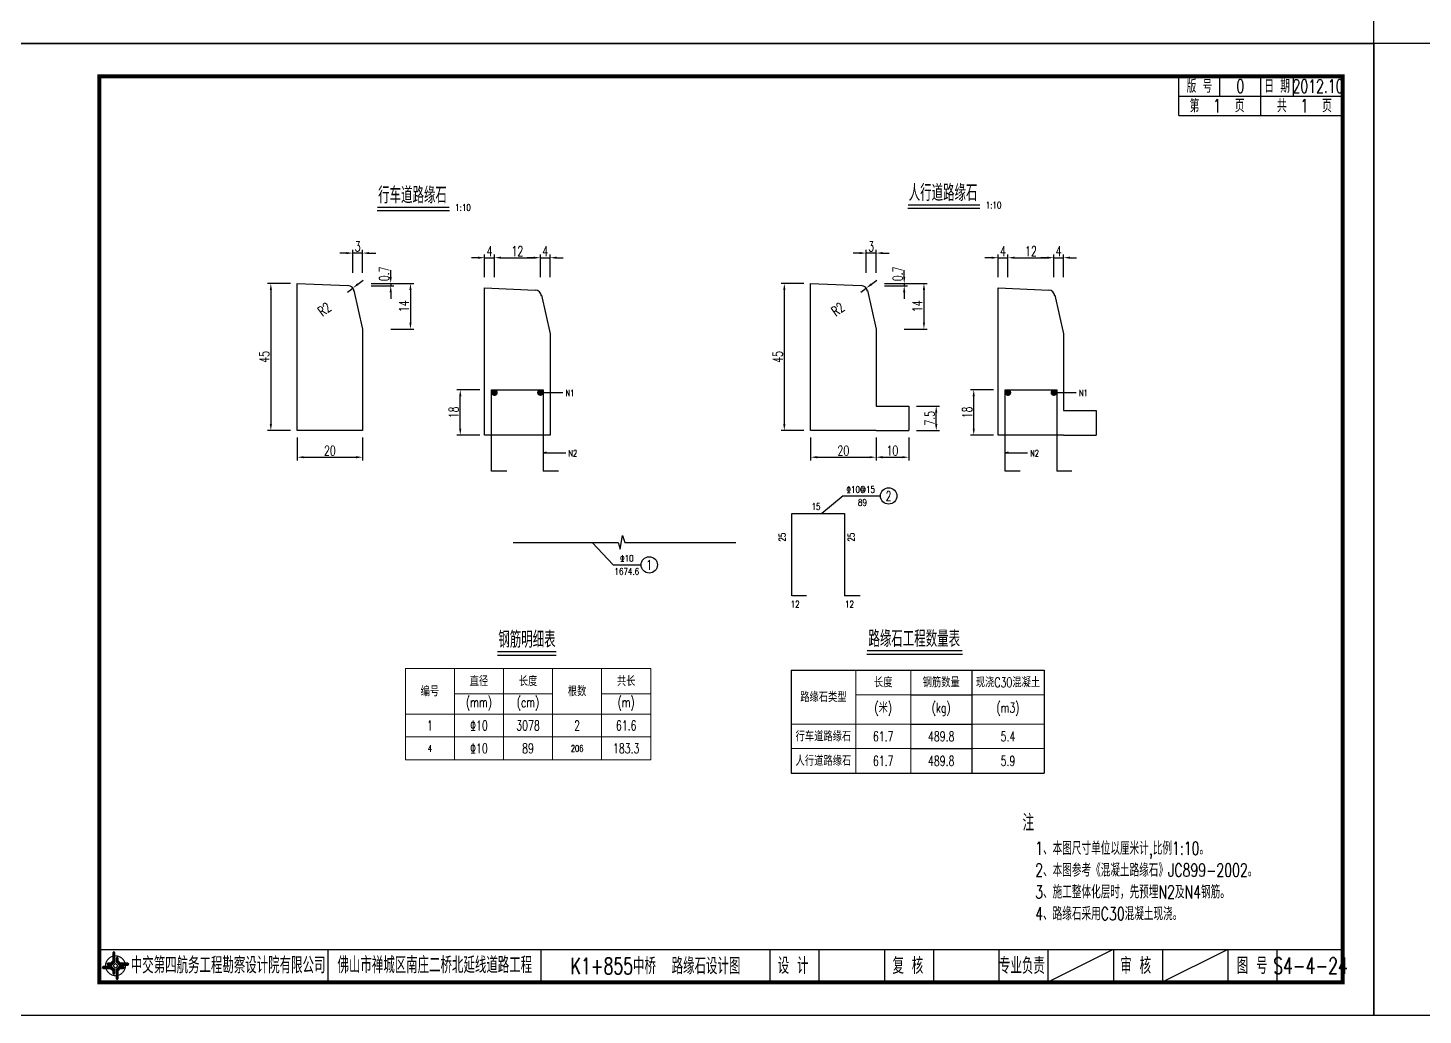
# Model space of a CAD drawing. Header units: millimetres. Extents: x -51 to 12129, y -1309 to -715.
# Drawn here: x 10877.9 to 11304.4, y -1308.7 to -1006.8 of the extents above; entities that cross this region are included whole.
import ezdxf
from ezdxf.enums import TextEntityAlignment as Align

# ---------------------------------------------------------------- set-up
doc = ezdxf.new("R2010")
doc.units = ezdxf.units.MM
doc.header["$LTSCALE"] = 0.25
for name, color, linetype in [('1', 1, 'Continuous'), ('图框', 7, 'Continuous'), ('尺寸标注', 2, 'Continuous'), ('文字', 7, 'Continuous'), ('标注', 4, 'Continuous'), ('次轮廓线', 7, 'Continuous'), ('表格', 7, 'Continuous'), ('钢筋', 6, 'Continuous')]:
    doc.layers.add(name, color=color, linetype=linetype)
doc.styles.get("Standard").update_dxf_attribs({"font": 'simplex1.shx', "width": 0.7, "bigfont": 'hztxt.shx'})
doc.styles.add('TEXT', font='simplex1.shx', dxfattribs={"width": 0.7, "bigfont": 'hztxt.shx'})
doc.dimstyles.new('比例：1：10', dxfattribs={"dimscale": 0, "dimtxt": 3, "dimasz": 2, "dimexe": 1, "dimexo": 1, "dimgap": 0.5, "dimtad": 1, "dimdec": 1, "dimzin": 9, "dimdsep": 46, "dimtxsty": 'Standard', "dimcen": 0.5, "dimclrd": 256, "dimclre": 256, "dimclrt": 256, "dimadec": 1, "dimazin": 2, "dimtfac": 1, "dimtdec": 1, "dimtix": 1, "dimtmove": 2, "dimatfit": 3, "dimfxl": 0, "dimtolj": 1, "dimtzin": 0, "dimlwd": -1, "dimlwe": -1, "dimarcsym": 0})

# ---------------------------------------------------------------- blocks, each defined once
blk = doc.blocks.new('*T2359')
at = {"layer": '文字', "color": 1, "lineweight": -2}
for p, q in [((0, 0), (19.76, 0)), ((0, 0), (0, -7.5)), ((19.76, 0), (36.55, 0)), ((36.55, 0), (55.21, 0)), ((55.21, 0), (77.38, 0)), ((77.38, 0), (77.38, -7.5)), ((0, -7.5), (0, -16.5)), ((77.38, -7.5), (77.38, -16.5)), ((0, -16.5), (0, -24)), ((77.38, -16.5), (77.38, -24)), ((0, -24), (0, -31.5)), ((77.38, -24), (77.38, -31.5)), ((0, -31.5), (19.76, -31.5)), ((19.76, -31.5), (36.55, -31.5)), ((36.55, -31.5), (55.21, -31.5)), ((55.21, -31.5), (77.38, -31.5))]:
    blk.add_line(p, q, dxfattribs=at)
at = {"layer": '文字', "color": 7, "lineweight": 0}
for p, q in [((19.76, 0), (19.76, -7.5)), ((36.55, 0), (36.55, -7.5)), ((19.76, -7.5), (36.55, -7.5)), ((19.76, -7.5), (19.76, -16.5)), ((36.55, -7.5), (36.55, -16.5)), ((55.21, -7.5), (77.38, -7.5)), ((0, -16.5), (19.76, -16.5)), ((19.76, -16.5), (36.55, -16.5)), ((19.76, -16.5), (19.76, -24)), ((36.55, -16.5), (36.55, -24)), ((55.21, -16.5), (77.38, -16.5)), ((0, -24), (19.76, -24)), ((19.76, -24), (36.55, -24)), ((19.76, -24), (19.76, -31.5)), ((36.55, -24), (36.55, -31.5)), ((55.21, -24), (77.38, -24))]:
    blk.add_line(p, q, dxfattribs=at)
at = {"layer": '文字', "color": 0, "lineweight": -2}
for p, q in [((55.21, 0), (55.21, -7.5)), ((36.55, -7.5), (55.21, -7.5)), ((55.21, -7.5), (55.21, -16.5)), ((36.55, -16.5), (55.21, -16.5)), ((55.21, -16.5), (55.21, -24)), ((36.55, -24), (55.21, -24)), ((55.21, -24), (55.21, -31.5))]:
    blk.add_line(p, q, dxfattribs=at)
at = {"layer": '文字', "color": 0, "char_height": 3, "attachment_point": 5}
for s, insert, width in [('长度', (28.16, -3.75), 13.7907), ('钢筋数量', (45.88, -3.75), 15.6554), ('现浇C30混凝土', (66.29, -3.75), 19.1714), ('路缘石类型', (9.88, -8.25), 16.7605), ('(米)', (28.16, -12), 13.7907), ('(kg)', (45.88, -12), 15.6554), ('(m3)', (66.29, -12), 19.1714), ('行车道路缘石', (9.88, -20.25), 16.7605), ('61.7', (28.16, -20.25), 13.7907), ('489.8', (45.88, -20.25), 15.6554), ('5.4', (66.29, -20.25), 19.1714), ('人行道路缘石', (9.88, -27.75), 16.7605), ('61.7', (28.16, -27.75), 13.7907), ('489.8', (45.88, -27.75), 15.6554), ('5.9', (66.29, -27.75), 19.1714)]:
    blk.add_mtext(s, dxfattribs=dict(at, insert=insert, width=width))
blk = doc.blocks.new('*D2360')
at = {"layer": 'Defpoints', "color": 0}
for p in [(10966.42, -1084.94), (10968.92, -1098.94), (10994.86, -1098.94)]:
    blk.add_point(p, dxfattribs=at)
at = {"layer": '标注'}
for p, q in [((10988.86, -1084.94), (10995.86, -1084.94)), ((10994.86, -1086.94), (10994.86, -1096.94)), ((10988.86, -1098.94), (10995.86, -1098.94))]:
    blk.add_line(p, q, dxfattribs=at)
for points in [[(10994.52, -1086.94), (10995.19, -1086.94), (10994.86, -1084.94)], [(10994.52, -1096.94), (10995.19, -1096.94), (10994.86, -1098.94)]]:
    blk.add_solid(points, dxfattribs=at)
at = {"layer": '标注', "insert": (10992.86, -1091.94), "char_height": 3, "attachment_point": 5, "rotation": 90}
blk.add_mtext('\\A1;14', dxfattribs=at)
blk = doc.blocks.new('*D2361')
at = {"layer": 'Defpoints', "color": 0}
for p in [(10977.22, -1075.68), (10977.22, -1101.94), (10980.22, -1101.94)]:
    blk.add_point(p, dxfattribs=at)
at = {"layer": '标注'}
for p, q in [((10975.22, -1075.68), (10973.22, -1075.68)), ((10977.22, -1081.68), (10977.22, -1074.68)), ((10980.22, -1075.68), (10977.22, -1075.68)), ((10980.22, -1081.68), (10980.22, -1074.68)), ((10982.22, -1075.68), (10984.22, -1075.68))]:
    blk.add_line(p, q, dxfattribs=at)
for points in [[(10975.22, -1075.35), (10975.22, -1076.01), (10977.22, -1075.68)], [(10982.22, -1075.35), (10982.22, -1076.01), (10980.22, -1075.68)]]:
    blk.add_solid(points, dxfattribs=at)
at = {"layer": '标注', "insert": (10978.72, -1073.68), "char_height": 3, "attachment_point": 5}
blk.add_mtext('\\A1;3', dxfattribs=at)
blk = doc.blocks.new('*D2410')
at = {"layer": 'Defpoints', "color": 0}
for p in [(10960.22, -1129.94), (10980.22, -1129.94), (10980.22, -1138.09)]:
    blk.add_point(p, dxfattribs=at)
at = {"layer": '标注'}
for p, q in [((10960.22, -1132.09), (10960.22, -1139.09)), ((10980.22, -1132.09), (10980.22, -1139.09)), ((10962.22, -1138.09), (10978.22, -1138.09))]:
    blk.add_line(p, q, dxfattribs=at)
for points in [[(10962.22, -1137.76), (10962.22, -1138.42), (10960.22, -1138.09)], [(10978.22, -1137.76), (10978.22, -1138.42), (10980.22, -1138.09)]]:
    blk.add_solid(points, dxfattribs=at)
at = {"layer": '标注', "insert": (10970.22, -1136.09), "char_height": 3, "attachment_point": 5}
blk.add_mtext('\\A1;20', dxfattribs=at)
blk = doc.blocks.new('*D2362')
at = {"layer": 'Defpoints', "color": 0}
for p in [(10977.22, -1084.94), (10977.22, -1085.64), (10988.82, -1085.64)]:
    blk.add_point(p, dxfattribs=at)
at = {"layer": '标注'}
for p, q in [((10988.82, -1082.94), (10988.82, -1080.94)), ((10982.82, -1084.94), (10989.82, -1084.94)), ((10982.82, -1085.64), (10989.82, -1085.64)), ((10988.82, -1084.94), (10988.82, -1085.64)), ((10988.82, -1087.64), (10988.82, -1089.64))]:
    blk.add_line(p, q, dxfattribs=at)
for points in [[(10988.49, -1082.94), (10989.16, -1082.94), (10988.82, -1084.94)], [(10988.49, -1087.64), (10989.16, -1087.64), (10988.82, -1085.64)]]:
    blk.add_solid(points, dxfattribs=at)
at = {"layer": '标注', "insert": (10986.82, -1082.02), "char_height": 3, "attachment_point": 5, "rotation": 90}
blk.add_mtext('\\A1;0.7', dxfattribs=at)
blk = doc.blocks.new('*D2411')
at = {"layer": 'Defpoints', "color": 0}
for p in [(10977.21, -1086.38), (10975.61, -1087.58)]:
    blk.add_point(p, dxfattribs=at)
at = {"layer": '标注'}
for p, q in [((10975.61, -1087.58), (10977.21, -1086.38)), ((10978.81, -1085.18), (10980.41, -1083.98))]:
    blk.add_line(p, q, dxfattribs=at)
blk.add_solid([(10978.61, -1084.91), (10979.01, -1085.45), (10977.21, -1086.38)], dxfattribs=at)
at = {"layer": '标注', "insert": (10968.54, -1092.87), "char_height": 3, "attachment_point": 5, "rotation": 36.8195}
blk.add_mtext('\\A1;R2', dxfattribs=at)
blk = doc.blocks.new('*D2412')
at = {"layer": 'Defpoints', "color": 0}
for p in [(10960.22, -1084.94), (10952.18, -1129.94), (10960.22, -1129.94)]:
    blk.add_point(p, dxfattribs=at)
at = {"layer": '标注'}
for p, q in [((10958.18, -1084.94), (10951.18, -1084.94)), ((10952.18, -1086.94), (10952.18, -1127.94)), ((10958.18, -1129.94), (10951.18, -1129.94))]:
    blk.add_line(p, q, dxfattribs=at)
for points in [[(10951.85, -1086.94), (10952.51, -1086.94), (10952.18, -1084.94)], [(10951.85, -1127.94), (10952.51, -1127.94), (10952.18, -1129.94)]]:
    blk.add_solid(points, dxfattribs=at)
at = {"layer": '标注', "insert": (10950.18, -1107.44), "char_height": 3, "attachment_point": 5, "rotation": 90}
blk.add_mtext('\\A1;45', dxfattribs=at)
blk = doc.blocks.new('*D2413')
at = {"layer": 'Defpoints', "color": 0}
for p in [(11010.07, -1117.46), (11019.66, -1117.46), (11017.52, -1131.34)]:
    blk.add_point(p, dxfattribs=at)
at = {"layer": '标注'}
for p, q in [((11016.07, -1117.46), (11009.07, -1117.46)), ((11010.07, -1129.34), (11010.07, -1119.46)), ((11016.07, -1131.34), (11009.07, -1131.34))]:
    blk.add_line(p, q, dxfattribs=at)
for points in [[(11009.74, -1119.46), (11010.41, -1119.46), (11010.07, -1117.46)], [(11009.74, -1129.34), (11010.41, -1129.34), (11010.07, -1131.34)]]:
    blk.add_solid(points, dxfattribs=at)
at = {"layer": '标注', "insert": (11008.07, -1124.4), "char_height": 3, "attachment_point": 5, "rotation": 90}
blk.add_mtext('\\A1;18', dxfattribs=at)
blk = doc.blocks.new('*D2414')
at = {"layer": 'Defpoints', "color": 0}
for p in [(11020.55, -1077.09), (11017.52, -1118.22), (11020.55, -1118.35)]:
    blk.add_point(p, dxfattribs=at)
at = {"layer": '标注'}
for p, q in [((11015.52, -1077.09), (11013.52, -1077.09)), ((11017.52, -1083.09), (11017.52, -1076.09)), ((11017.52, -1077.09), (11020.55, -1077.09)), ((11020.55, -1083.09), (11020.55, -1076.09)), ((11022.55, -1077.09), (11024.55, -1077.09))]:
    blk.add_line(p, q, dxfattribs=at)
for points in [[(11015.52, -1076.76), (11015.52, -1077.43), (11017.52, -1077.09)], [(11022.55, -1076.76), (11022.55, -1077.43), (11020.55, -1077.09)]]:
    blk.add_solid(points, dxfattribs=at)
at = {"layer": '标注', "insert": (11019.03, -1075.09), "char_height": 3, "attachment_point": 5}
blk.add_mtext('\\A1;4', dxfattribs=at)
blk = doc.blocks.new('*D2415')
at = {"layer": 'Defpoints', "color": 0}
for p in [(11034.56, -1077.09), (11020.55, -1118.35), (11034.56, -1118.33)]:
    blk.add_point(p, dxfattribs=at)
at = {"layer": '标注'}
for p, q in [((11020.55, -1083.09), (11020.55, -1076.09)), ((11022.55, -1077.09), (11032.56, -1077.09)), ((11034.56, -1083.09), (11034.56, -1076.09))]:
    blk.add_line(p, q, dxfattribs=at)
for points in [[(11022.55, -1076.76), (11022.55, -1077.43), (11020.55, -1077.09)], [(11032.56, -1076.76), (11032.56, -1077.43), (11034.56, -1077.09)]]:
    blk.add_solid(points, dxfattribs=at)
at = {"layer": '标注', "insert": (11027.55, -1075.09), "char_height": 3, "attachment_point": 5}
blk.add_mtext('\\A1;12', dxfattribs=at)
blk = doc.blocks.new('*D2363')
at = {"layer": 'Defpoints', "color": 0}
for p in [(11037.52, -1077.09), (11037.52, -1088.45), (11034.56, -1118.33)]:
    blk.add_point(p, dxfattribs=at)
at = {"layer": '标注'}
for p, q in [((11032.56, -1077.09), (11030.56, -1077.09)), ((11034.56, -1083.09), (11034.56, -1076.09)), ((11034.56, -1077.09), (11037.52, -1077.09)), ((11037.52, -1083.09), (11037.52, -1076.09)), ((11039.52, -1077.09), (11041.52, -1077.09))]:
    blk.add_line(p, q, dxfattribs=at)
for points in [[(11032.56, -1076.76), (11032.56, -1077.43), (11034.56, -1077.09)], [(11039.52, -1076.76), (11039.52, -1077.43), (11037.52, -1077.09)]]:
    blk.add_solid(points, dxfattribs=at)
at = {"layer": '标注', "insert": (11036.04, -1075.09), "char_height": 3, "attachment_point": 5}
blk.add_mtext('\\A1;4', dxfattribs=at)
blk = doc.blocks.new('*D2364')
at = {"layer": 'Defpoints', "color": 0}
for p in [(11123.37, -1084.94), (11125.87, -1098.94), (11151.8, -1098.94)]:
    blk.add_point(p, dxfattribs=at)
at = {"layer": '标注'}
for p, q in [((11145.8, -1084.94), (11152.8, -1084.94)), ((11151.8, -1086.94), (11151.8, -1096.94)), ((11145.8, -1098.94), (11152.8, -1098.94))]:
    blk.add_line(p, q, dxfattribs=at)
for points in [[(11151.47, -1086.94), (11152.13, -1086.94), (11151.8, -1084.94)], [(11151.47, -1096.94), (11152.13, -1096.94), (11151.8, -1098.94)]]:
    blk.add_solid(points, dxfattribs=at)
at = {"layer": '标注', "insert": (11149.8, -1091.94), "char_height": 3, "attachment_point": 5, "rotation": 90}
blk.add_mtext('\\A1;14', dxfattribs=at)
blk = doc.blocks.new('*D2365')
at = {"layer": 'Defpoints', "color": 0}
for p in [(11134.17, -1075.68), (11134.17, -1101.94), (11137.17, -1101.94)]:
    blk.add_point(p, dxfattribs=at)
at = {"layer": '标注'}
for p, q in [((11132.17, -1075.68), (11130.17, -1075.68)), ((11134.17, -1081.68), (11134.17, -1074.68)), ((11137.17, -1075.68), (11134.17, -1075.68)), ((11137.17, -1081.68), (11137.17, -1074.68)), ((11139.17, -1075.68), (11141.17, -1075.68))]:
    blk.add_line(p, q, dxfattribs=at)
for points in [[(11132.17, -1075.35), (11132.17, -1076.01), (11134.17, -1075.68)], [(11139.17, -1075.35), (11139.17, -1076.01), (11137.17, -1075.68)]]:
    blk.add_solid(points, dxfattribs=at)
at = {"layer": '标注', "insert": (11135.67, -1073.68), "char_height": 3, "attachment_point": 5}
blk.add_mtext('\\A1;3', dxfattribs=at)
blk = doc.blocks.new('*D2416')
at = {"layer": 'Defpoints', "color": 0}
for p in [(11117.17, -1129.94), (11137.17, -1129.94), (11137.17, -1138.09)]:
    blk.add_point(p, dxfattribs=at)
at = {"layer": '标注'}
for p, q in [((11117.17, -1132.09), (11117.17, -1139.09)), ((11137.17, -1132.09), (11137.17, -1139.09)), ((11119.17, -1138.09), (11135.17, -1138.09))]:
    blk.add_line(p, q, dxfattribs=at)
for points in [[(11119.17, -1137.76), (11119.17, -1138.42), (11117.17, -1138.09)], [(11135.17, -1137.76), (11135.17, -1138.42), (11137.17, -1138.09)]]:
    blk.add_solid(points, dxfattribs=at)
at = {"layer": '标注', "insert": (11127.17, -1136.09), "char_height": 3, "attachment_point": 5}
blk.add_mtext('\\A1;20', dxfattribs=at)
blk = doc.blocks.new('*D2366')
at = {"layer": 'Defpoints', "color": 0}
for p in [(11134.17, -1084.94), (11134.17, -1085.64), (11145.77, -1085.64)]:
    blk.add_point(p, dxfattribs=at)
at = {"layer": '标注'}
for p, q in [((11145.77, -1082.94), (11145.77, -1080.94)), ((11139.77, -1084.94), (11146.77, -1084.94)), ((11139.77, -1085.64), (11146.77, -1085.64)), ((11145.77, -1084.94), (11145.77, -1085.64)), ((11145.77, -1087.64), (11145.77, -1089.64))]:
    blk.add_line(p, q, dxfattribs=at)
for points in [[(11145.43, -1082.94), (11146.1, -1082.94), (11145.77, -1084.94)], [(11145.43, -1087.64), (11146.1, -1087.64), (11145.77, -1085.64)]]:
    blk.add_solid(points, dxfattribs=at)
at = {"layer": '标注', "insert": (11143.77, -1082.02), "char_height": 3, "attachment_point": 5, "rotation": 90}
blk.add_mtext('\\A1;0.7', dxfattribs=at)
blk = doc.blocks.new('*D2417')
at = {"layer": 'Defpoints', "color": 0}
for p in [(11134.16, -1086.38), (11132.55, -1087.58)]:
    blk.add_point(p, dxfattribs=at)
at = {"layer": '标注'}
for p, q in [((11132.55, -1087.58), (11134.16, -1086.38)), ((11135.76, -1085.18), (11137.36, -1083.98))]:
    blk.add_line(p, q, dxfattribs=at)
blk.add_solid([(11135.56, -1084.91), (11135.96, -1085.45), (11134.16, -1086.38)], dxfattribs=at)
at = {"layer": '标注', "insert": (11125.49, -1092.87), "char_height": 3, "attachment_point": 5, "rotation": 36.8195}
blk.add_mtext('\\A1;R2', dxfattribs=at)
blk = doc.blocks.new('*D2418')
at = {"layer": 'Defpoints', "color": 0}
for p in [(11117.17, -1084.94), (11109.12, -1129.94), (11117.17, -1129.94)]:
    blk.add_point(p, dxfattribs=at)
at = {"layer": '标注'}
for p, q in [((11115.12, -1084.94), (11108.12, -1084.94)), ((11109.12, -1086.94), (11109.12, -1127.94)), ((11115.12, -1129.94), (11108.12, -1129.94))]:
    blk.add_line(p, q, dxfattribs=at)
for points in [[(11108.79, -1086.94), (11109.46, -1086.94), (11109.12, -1084.94)], [(11108.79, -1127.94), (11109.46, -1127.94), (11109.12, -1129.94)]]:
    blk.add_solid(points, dxfattribs=at)
at = {"layer": '标注', "insert": (11107.12, -1107.44), "char_height": 3, "attachment_point": 5, "rotation": 90}
blk.add_mtext('\\A1;45', dxfattribs=at)
blk = doc.blocks.new('*D2419')
at = {"layer": 'Defpoints', "color": 0}
for p in [(11167.02, -1117.46), (11176.6, -1117.46), (11174.46, -1131.34)]:
    blk.add_point(p, dxfattribs=at)
at = {"layer": '标注'}
for p, q in [((11173.02, -1117.46), (11166.02, -1117.46)), ((11167.02, -1129.34), (11167.02, -1119.46)), ((11173.02, -1131.34), (11166.02, -1131.34))]:
    blk.add_line(p, q, dxfattribs=at)
for points in [[(11166.68, -1119.46), (11167.35, -1119.46), (11167.02, -1117.46)], [(11166.68, -1129.34), (11167.35, -1129.34), (11167.02, -1131.34)]]:
    blk.add_solid(points, dxfattribs=at)
at = {"layer": '标注', "insert": (11165.02, -1124.4), "char_height": 3, "attachment_point": 5, "rotation": 90}
blk.add_mtext('\\A1;18', dxfattribs=at)
blk = doc.blocks.new('*D2420')
at = {"layer": 'Defpoints', "color": 0}
for p in [(11177.49, -1077.09), (11174.46, -1118.22), (11177.49, -1118.35)]:
    blk.add_point(p, dxfattribs=at)
at = {"layer": '标注'}
for p, q in [((11172.46, -1077.09), (11170.46, -1077.09)), ((11174.46, -1083.09), (11174.46, -1076.09)), ((11174.46, -1077.09), (11177.49, -1077.09)), ((11177.49, -1083.09), (11177.49, -1076.09)), ((11179.49, -1077.09), (11181.49, -1077.09))]:
    blk.add_line(p, q, dxfattribs=at)
for points in [[(11172.46, -1076.76), (11172.46, -1077.43), (11174.46, -1077.09)], [(11179.49, -1076.76), (11179.49, -1077.43), (11177.49, -1077.09)]]:
    blk.add_solid(points, dxfattribs=at)
at = {"layer": '标注', "insert": (11175.98, -1075.09), "char_height": 3, "attachment_point": 5}
blk.add_mtext('\\A1;4', dxfattribs=at)
blk = doc.blocks.new('*D2421')
at = {"layer": 'Defpoints', "color": 0}
for p in [(11191.5, -1077.09), (11177.49, -1118.35), (11191.5, -1118.33)]:
    blk.add_point(p, dxfattribs=at)
at = {"layer": '标注'}
for p, q in [((11177.49, -1083.09), (11177.49, -1076.09)), ((11179.49, -1077.09), (11189.5, -1077.09)), ((11191.5, -1083.09), (11191.5, -1076.09))]:
    blk.add_line(p, q, dxfattribs=at)
for points in [[(11179.49, -1076.76), (11179.49, -1077.43), (11177.49, -1077.09)], [(11189.5, -1076.76), (11189.5, -1077.43), (11191.5, -1077.09)]]:
    blk.add_solid(points, dxfattribs=at)
at = {"layer": '标注', "insert": (11184.5, -1075.09), "char_height": 3, "attachment_point": 5}
blk.add_mtext('\\A1;12', dxfattribs=at)
blk = doc.blocks.new('*D2367')
at = {"layer": 'Defpoints', "color": 0}
for p in [(11194.46, -1077.09), (11194.46, -1089.44), (11191.5, -1118.33)]:
    blk.add_point(p, dxfattribs=at)
at = {"layer": '标注'}
for p, q in [((11189.5, -1077.09), (11187.5, -1077.09)), ((11191.5, -1083.09), (11191.5, -1076.09)), ((11191.5, -1077.09), (11194.46, -1077.09)), ((11194.46, -1083.09), (11194.46, -1076.09)), ((11196.46, -1077.09), (11198.46, -1077.09))]:
    blk.add_line(p, q, dxfattribs=at)
for points in [[(11189.5, -1076.76), (11189.5, -1077.43), (11191.5, -1077.09)], [(11196.46, -1076.76), (11196.46, -1077.43), (11194.46, -1077.09)]]:
    blk.add_solid(points, dxfattribs=at)
at = {"layer": '标注', "insert": (11192.98, -1075.09), "char_height": 3, "attachment_point": 5}
blk.add_mtext('\\A1;4', dxfattribs=at)
blk = doc.blocks.new('*D2368')
at = {"layer": 'Defpoints', "color": 0}
for p in [(11137.17, -1122.44), (11155.56, -1122.44), (11137.17, -1129.94)]:
    blk.add_point(p, dxfattribs=at)
at = {"layer": '标注'}
for p, q in [((11149.56, -1122.44), (11156.56, -1122.44)), ((11155.56, -1127.94), (11155.56, -1124.44)), ((11149.56, -1129.94), (11156.56, -1129.94))]:
    blk.add_line(p, q, dxfattribs=at)
for points in [[(11155.22, -1124.44), (11155.89, -1124.44), (11155.56, -1122.44)], [(11155.22, -1127.94), (11155.89, -1127.94), (11155.56, -1129.94)]]:
    blk.add_solid(points, dxfattribs=at)
at = {"layer": '标注', "insert": (11153.56, -1126.19), "char_height": 3, "attachment_point": 5, "rotation": 90}
blk.add_mtext('\\A1;7.5', dxfattribs=at)
blk = doc.blocks.new('*D2369')
at = {"layer": 'Defpoints', "color": 0}
for p in [(11137.17, -1129.94), (11147.17, -1129.94), (11147.17, -1138.09)]:
    blk.add_point(p, dxfattribs=at)
at = {"layer": '标注'}
for p, q in [((11137.17, -1132.09), (11137.17, -1139.09)), ((11147.17, -1132.09), (11147.17, -1139.09)), ((11139.17, -1138.09), (11145.17, -1138.09))]:
    blk.add_line(p, q, dxfattribs=at)
for points in [[(11139.17, -1137.76), (11139.17, -1138.42), (11137.17, -1138.09)], [(11145.17, -1137.76), (11145.17, -1138.42), (11147.17, -1138.09)]]:
    blk.add_solid(points, dxfattribs=at)
at = {"layer": '标注', "insert": (11142.17, -1136.09), "char_height": 3, "attachment_point": 5}
blk.add_mtext('\\A1;10', dxfattribs=at)
blk = doc.blocks.new('*T2370')
at = {"layer": '表格', "color": 1, "lineweight": 0}
for p, q in [((0, 0), (15, 0)), ((0, 0), (0, -7.7)), ((15, 0), (30, 0)), ((30, 0), (45, 0)), ((45, 0), (60, 0)), ((60, 0), (75, 0)), ((75, 0), (75, -7.7)), ((0, -7.7), (0, -13.9)), ((75, -7.7), (75, -13.9)), ((0, -13.9), (0, -20.9)), ((75, -13.9), (75, -20.9)), ((0, -20.9), (0, -27.9)), ((75, -20.9), (75, -27.9)), ((0, -27.9), (15, -27.9)), ((15, -27.9), (30, -27.9)), ((30, -27.9), (45, -27.9)), ((45, -27.9), (60, -27.9)), ((60, -27.9), (75, -27.9))]:
    blk.add_line(p, q, dxfattribs=at)
at = {"layer": '表格', "color": 0, "lineweight": 0}
for p, q in [((15, 0), (15, -7.7)), ((30, 0), (30, -7.7)), ((45, 0), (45, -7.7)), ((60, 0), (60, -7.7)), ((15, -7.7), (30, -7.7)), ((15, -7.7), (15, -13.9)), ((30, -7.7), (45, -7.7)), ((30, -7.7), (30, -13.9)), ((45, -7.7), (45, -13.9)), ((60, -7.7), (75, -7.7)), ((60, -7.7), (60, -13.9)), ((0, -13.9), (15, -13.9)), ((15, -13.9), (30, -13.9)), ((15, -13.9), (15, -20.9)), ((30, -13.9), (45, -13.9)), ((30, -13.9), (30, -20.9)), ((45, -13.9), (60, -13.9)), ((45, -13.9), (45, -20.9)), ((60, -13.9), (75, -13.9)), ((60, -13.9), (60, -20.9)), ((0, -20.9), (15, -20.9)), ((15, -20.9), (15, -27.9)), ((30, -20.9), (45, -20.9)), ((30, -20.9), (30, -27.9)), ((45, -20.9), (45, -27.9)), ((60, -20.9), (75, -20.9)), ((60, -20.9), (60, -27.9))]:
    blk.add_line(p, q, dxfattribs=at)
at = {"layer": '表格', "color": 2, "lineweight": 0}
for p, q in [((15, -20.9), (30, -20.9)), ((45, -20.9), (60, -20.9))]:
    blk.add_line(p, q, dxfattribs=at)
at = {"layer": '表格', "color": 0, "char_height": 3, "width": 12, "attachment_point": 5}
for s, insert in [('直径', (22.5, -3.85)), ('长度', (37.5, -3.85)), ('共长', (67.5, -3.85)), ('(mm)', (22.5, -10.8)), ('(cm)', (37.5, -10.8)), ('(m)', (67.5, -10.8)), ('1', (7.5, -17.4)), ('\x8310', (22.5, -17.4)), ('3078', (37.5, -17.4)), ('2', (52.5, -17.4)), ('61.6', (67.5, -17.4)), ('\x8310', (22.5, -24.4)), ('89', (37.5, -24.4)), ('{\\Fsimplex1,hztxt|c134;\\W0.7;183.3}', (67.5, -24.4))]:
    blk.add_mtext(s, dxfattribs=dict(at, insert=insert))
at = {"layer": '表格', "char_height": 3, "width": 12, "attachment_point": 5}
for s, insert in [('编号', (7.5, -6.95)), ('根数', (52.5, -6.95))]:
    blk.add_mtext(s, dxfattribs=dict(at, insert=insert))
at = {"layer": '表格', "color": 0, "char_height": 2, "width": 12, "attachment_point": 5, "style": 'TEXT'}
for s, insert in [('4', (7.5, -24.4)), ('206', (52.5, -24.4))]:
    blk.add_mtext(s, dxfattribs=dict(at, insert=insert))
blk = doc.blocks.new('tb')
at = {"lineweight": -3}
h = blk.add_hatch(color=256, dxfattribs=at)
h.paths.add_polyline_path([(-1.23, -0.13), (-3.78, -0.14), (-4.14, -0.41), (-1.4, -0.44), (-0.56, -1.24), (-0.54, -2.62), (-0.27, -2.2), (-0.26, -1.06)])
h.paths.add_polyline_path([(0.13, -1.08), (0.14, -3.86), (0.41, -4.26), (0.44, -1.24), (1.25, -0.43), (2.66, -0.43), (2.26, -0.16), (1.07, -0.15)])
h.paths.add_polyline_path([(1.08, 0.3), (3.62, 0.3), (4.02, 0.56), (1.25, 0.57), (0.43, 1.39), (0.43, 2.8), (0.16, 2.41), (0.15, 1.24)])
h.paths.add_polyline_path([(-0.28, 1.21), (-0.28, 3.99), (-0.56, 4.39), (-0.57, 1.41), (-1.38, 0.6), (-2.74, 0.56), (-2.33, 0.3), (-1.2, 0.29)])
for p, q in [((-0.56, 4.39), (-0.57, 1.41)), ((-1.38, 0.6), (-2.74, 0.56)), ((-0.57, 1.41), (-1.38, 0.6)), ((0.43, 2.8), (0.43, 1.39)), ((0.43, 1.39), (1.25, 0.57)), ((1.25, 0.57), (4.02, 0.56)), ((-4.14, -0.41), (-1.4, -0.44)), ((-1.4, -0.44), (-0.56, -1.24)), ((-0.56, -1.24), (-0.54, -2.62)), ((0.41, -4.26), (0.44, -1.24)), ((0.44, -1.24), (1.25, -0.43)), ((1.25, -0.43), (2.66, -0.43))]:
    blk.add_line(p, q, dxfattribs=at)
at = {"lineweight": -3, "flags": 128}
for points in [[(-0.9, 3.99), (-0.9, 1.58), (-1.53, 0.91), (-2.34, 0.91), (-2.74, 0.56), (-2.33, 0.3), (-1.2, 0.29), (-0.28, 1.21), (-0.28, 3.99), (-0.56, 4.39)], [(-0.04, 0.77), (0.68, 0.04), (-0.04, -0.69), (-0.77, 0.05)], [(3.62, 0.92), (1.43, 0.92), (0.77, 1.54), (0.77, 2.38), (0.43, 2.8), (0.16, 2.41), (0.15, 1.24), (1.08, 0.3), (3.62, 0.3), (4.02, 0.56)], [(-3.73, -0.76), (-1.54, -0.76), (-0.89, -1.39), (-0.89, -2.21), (-0.54, -2.62), (-0.27, -2.2), (-0.26, -1.06), (-1.23, -0.13), (-3.78, -0.14), (-4.14, -0.41)], [(0.75, -3.85), (0.75, -1.43), (1.4, -0.78), (2.26, -0.78), (2.66, -0.43), (2.26, -0.16), (1.07, -0.15), (0.13, -1.08), (0.14, -3.86), (0.41, -4.26)]]:
    blk.add_lwpolyline(points, close=True, dxfattribs=at)
at = {"lineweight": -3, "const_width": 0.35, "flags": 128}
for points in [[(-0.9, 3.02, 0.324167), (-3.16, -0.14)], [(2.88, 0.92, 0.324403), (-0.24, 3.15)], [(0.75, -2.86, 0.325418), (3.02, 0.26)], [(-2.98, -0.76, 0.322976), (0.14, -2.98)]]:
    blk.add_lwpolyline(points, format="xyb", dxfattribs=at)
blk = doc.blocks.new('series')
at = {"width": 0.75}
for tag, height, p in [('页码', 4, (-35, -19)), ('图名', 5, (-220, -282)), ('图号', 5, (-20, -282))]:
    blk.add_attdef(tag, text='', height=height, dxfattribs=at).set_placement(p, align=Align.MIDDLE_CENTER)
blk = doc.blocks.new('123')
at = {"layer": '图框', "color": 2}
blk.add_lwpolyline([(369.33, -1011.65), (369.33, -714.65), (-50.67, -714.65), (-50.67, -1011.65)], close=True, dxfattribs=at)

msp = doc.modelspace()

# ---------------------------------------------------------------- linework, layer by layer
for p, q in [((11021.42742, -1198.57201), (11039.40129, -1198.57201)), ((11189.33091, -1298.65472), (11209.33091, -1288.65472)), ((11224.33091, -1298.65472), (11244.33091, -1288.65472))]:
    msp.add_line(p, q)
at = {"const_width": 0.4}
for points in [[(11021.42742, -1197.57201), (11039.40129, -1197.57201)], [(10899.75412, -1288.65471), (11279.75412, -1288.65471)], [(11174.75412, -1298.65471), (11174.75412, -1288.65471)], [(11189.75412, -1298.65471), (11189.75412, -1288.65471)], [(11209.75412, -1298.65471), (11209.75412, -1288.65471)], [(11224.75412, -1298.65471), (11224.75412, -1288.65471)], [(11244.75412, -1298.65471), (11244.75412, -1288.65471)], [(11259.75412, -1298.65471), (11259.75412, -1288.65471)]]:
    msp.add_lwpolyline(points, dxfattribs=at)
at = {"layer": '1', "color": 1, "linetype": 'Continuous'}
for p, q in [((10960.2242, -1129.94356), (10960.2242, -1084.94356)), ((10960.2242, -1084.94356), (10975.69276, -1085.5805)), ((10977.56146, -1087.13873), (10980.2242, -1098.94356)), ((11017.52083, -1131.34378), (11017.52083, -1086.34378)), ((11017.52083, -1086.34378), (11032.98938, -1086.98072)), ((11117.16826, -1129.94356), (11117.16826, -1084.94356)), ((11117.16826, -1084.94356), (11132.63682, -1085.5805)), ((11134.50552, -1087.13873), (11137.16826, -1098.94356)), ((11174.46489, -1131.34378), (11174.46489, -1086.34378)), ((11174.46489, -1086.34378), (11189.93345, -1086.98072)), ((11034.85808, -1088.53895), (11037.52083, -1100.34378)), ((11191.80215, -1088.53895), (11194.46489, -1100.34378)), ((10980.2242, -1098.94356), (10980.2242, -1129.94356)), ((11137.16826, -1098.94356), (11137.16826, -1122.44356)), ((11037.52083, -1100.34378), (11037.52083, -1131.34378)), ((11194.46489, -1100.34378), (11194.46489, -1123.84378)), ((11137.16826, -1122.44356), (11147.16826, -1122.44356)), ((11147.16826, -1122.44356), (11147.16826, -1129.94356)), ((11194.46489, -1123.84378), (11204.46489, -1123.84378)), ((11204.46489, -1123.84378), (11204.46489, -1131.34378)), ((10980.2242, -1129.94356), (10960.2242, -1129.94356)), ((11137.16826, -1129.94356), (11117.16826, -1129.94356)), ((11137.16826, -1129.94356), (11147.16826, -1129.94356)), ((11037.52083, -1131.34378), (11017.52083, -1131.34378)), ((11194.46489, -1131.34378), (11174.46489, -1131.34378)), ((11194.46489, -1131.34378), (11204.46489, -1131.34378))]:
    msp.add_line(p, q, dxfattribs=at)
for centre in [(10975.61048, -1087.57881), (11032.9071, -1088.97902), (11132.55454, -1087.57881), (11189.85116, -1088.97902)]:
    msp.add_arc(centre, 2, 5.0251412, 87.642094, dxfattribs=at)
at = {"layer": '图框', "const_width": 1.2}
msp.add_lwpolyline([(11279.75412, -1021.65471), (10899.75412, -1021.65471), (10899.75412, -1298.65471), (11279.75412, -1298.65471)], close=True, dxfattribs=at)
at = {"layer": '图框', "const_width": 0.4}
for points in [[(10969.64754, -1288.65471), (10969.64754, -1298.65471)], [(11034.75412, -1298.65471), (11034.75412, -1288.65471)], [(11104.75412, -1298.65471), (11104.75412, -1288.65471)], [(11119.75412, -1298.65471), (11119.75412, -1288.65471)], [(11139.75412, -1298.65471), (11139.75412, -1288.65471)], [(11154.75412, -1298.65471), (11154.75412, -1288.65471)], [(11174.75412, -1298.65471), (11174.75412, -1288.65471)]]:
    msp.add_lwpolyline(points, dxfattribs=at)
at = {"layer": '文字'}
for p, q in [((10984.7099, -1062.6474), (11006.75253, -1062.6474)), ((11146.88481, -1061.92971), (11168.92743, -1061.92971)), ((11134.38864, -1198.26373), (11163.5656, -1198.26373))]:
    msp.add_line(p, q, dxfattribs=at)
at = {"layer": '文字', "const_width": 0.4}
for points in [[(10984.7099, -1061.6474), (11006.75253, -1061.6474)], [(11146.88481, -1060.92971), (11168.92743, -1060.92971)], [(11134.38864, -1197.26373), (11163.5656, -1197.26373)]]:
    msp.add_lwpolyline(points, dxfattribs=at)
at = {"layer": '文字'}
for centre in [(11141.0189, -1149.94018), (11067.83034, -1171.00589)]:
    msp.add_circle(centre, 2.5, dxfattribs=at)
at = {"layer": '标注'}
for p, q in [((11034.55809, -1118.3325), (11041.41394, -1118.3325)), ((11191.50215, -1118.3325), (11198.358, -1118.3325)), ((11035.44729, -1136.75602), (11036.47991, -1136.41024)), ((11035.44729, -1136.75602), (11042.30314, -1136.75602)), ((11176.6031, -1136.75602), (11177.63572, -1136.41024)), ((11176.6031, -1136.75602), (11183.45895, -1136.75602)), ((11127.11116, -1149.94018), (11120.60803, -1155.32024)), ((11127.11116, -1149.94018), (11138.5189, -1149.94018)), ((11056.79743, -1171.00589), (11050.38128, -1164.12855)), ((11056.79743, -1171.00589), (11065.33034, -1171.00589))]:
    msp.add_line(p, q, dxfattribs=at)
at = {"layer": '次轮廓线'}
for p, q in [((11229.75412, -1033.65471), (11229.75412, -1021.65471)), ((11242.25412, -1027.65471), (11242.25412, -1021.65471)), ((11254.75412, -1027.65471), (11254.75412, -1021.65471)), ((11264.75412, -1027.65471), (11264.75412, -1021.65471)), ((11229.75412, -1027.65471), (11279.75412, -1027.65471)), ((11254.75412, -1033.65471), (11254.75412, -1027.65471)), ((11229.75412, -1033.65471), (11279.75412, -1033.65471))]:
    msp.add_line(p, q, dxfattribs=at)
at = {"layer": '次轮廓线', "ltscale": 2}
msp.add_lwpolyline([(11058.29189, -1164.12855), (11058.99189, -1166.22855), (11059.69189, -1162.02855), (11060.39189, -1164.12855)], dxfattribs=at)
at = {"layer": '钢筋'}
for p, q in [((11019.65904, -1142.33853), (11019.65904, -1117.46153)), ((11019.65904, -1117.46153), (11035.44729, -1117.46153)), ((11035.44729, -1117.46153), (11035.44729, -1142.33853)), ((11176.6031, -1142.33853), (11176.6031, -1117.46153)), ((11176.6031, -1117.46153), (11192.39135, -1117.46153)), ((11192.39135, -1117.46153), (11192.39135, -1142.33853)), ((11024.30022, -1142.33853), (11019.65904, -1142.33853)), ((11040.08847, -1142.33853), (11035.44729, -1142.33853)), ((11181.24428, -1142.33853), (11176.6031, -1142.33853)), ((11197.03253, -1142.33853), (11192.39135, -1142.33853)), ((11111.42795, -1180.48942), (11111.42795, -1155.32024)), ((11111.42795, -1155.32024), (11127.51013, -1155.32024)), ((11127.51013, -1155.32024), (11127.51013, -1180.48942)), ((11026.21691, -1164.12855), (11058.29189, -1164.12855)), ((11060.39189, -1164.12855), (11094.35195, -1164.12855)), ((11115.91847, -1180.48942), (11111.42795, -1180.48942)), ((11132.31696, -1180.48942), (11127.51013, -1180.48942))]:
    msp.add_line(p, q, dxfattribs=at)
at = {"layer": '钢筋', "const_width": 1}
for points in [[(11020.54597, -1118.85467, 1), (11020.54597, -1117.85467, 1)], [(11034.55809, -1118.8325, 1), (11034.55809, -1117.8325, 1)], [(11177.49003, -1118.85467, 1), (11177.49003, -1117.85467, 1)], [(11191.50215, -1118.8325, 1), (11191.50215, -1117.8325, 1)]]:
    msp.add_lwpolyline(points, format="xyb", close=True, dxfattribs=at)

# ---------------------------------------------------------------- block references
ref = msp.add_blockref('series', (11289.75412, -1011.65471))
ref.add_attrib('页码', '第  1  页    共  1  页', dxfattribs={"height": 4, "width": 0.75}).set_placement((11254.75412, -1030.65471), align=Align.MIDDLE_CENTER)
for name, p in [('*T2370', (10993.28996, -1202.71878)), ('*T2359', (11111.19606, -1203.18624))]:
    msp.add_blockref(name, p)
at = {"lineweight": -3}
msp.add_blockref('tb', (10904.74985, -1293.64937), dxfattribs=at)
at = {"layer": '标注'}
for p in [(10920, 0), (10920, -297), (11340, -297)]:
    msp.add_blockref('123', p, dxfattribs=at)

# ---------------------------------------------------------------- texts
at = {"color": 7, "style": 'TEXT', "width": 0.8}
for p in [(11010.91109, -1061.74804), (11173.08599, -1061.03035)]:
    msp.add_text('1:10', height=2, dxfattribs=at).set_placement(p, align=Align.MIDDLE)
at = {"width": 0.7}
for s, p in [('专业负责', (11181.74435, -1293.56012)), ('审 核', (11216.51815, -1293.56012)), ('图 号', (11252.13732, -1293.56012)), ('S4-4-24', (11269.95697, -1293.56012))]:
    msp.add_text(s, height=5, dxfattribs=at).set_placement(p, align=Align.MIDDLE_CENTER)
at = {"color": 7, "char_height": 2, "attachment_point": 5, "style": 'TEXT'}
for s, insert in [('N1', (11043.57349, -1118.46396)), ('N1', (11200.51755, -1118.46396)), ('N2', (11044.46269, -1136.88748)), ('N2', (11185.6185, -1136.88748))]:
    msp.add_mtext(s, dxfattribs=dict(at, insert=insert))
at = {"insert": (11181.95533, -1247.32112), "char_height": 4, "width": 174.4351665, "attachment_point": 1}
msp.add_mtext('{\\H1.25x;注}\\P  1、本图尺寸单位以厘米计,比例1:10。\\P  2、本图参考《混凝土路缘石》JC899-2002。\\P  3、施工整体化层时，先预埋N2及N4钢筋。\\P  4、路缘石采用C30混凝土现浇。\\P      ', dxfattribs=at)
at = {"layer": '图框', "width": 0.7}
for s, p in [('中交第四航务工程勘察设计院有限公司', (10939.11923, -1293.40626)), ('佛山市禅城区南庄二桥北延线道路工程', (11002.29837, -1293.34001)), ('K1+855中桥  路缘石设计图', (11069.75412, -1293.65471)), ('设 计', (11111.79879, -1293.56012)), ('复 核', (11146.8936, -1293.56012))]:
    msp.add_text(s, height=5, dxfattribs=at).set_placement(p, align=Align.MIDDLE_CENTER)
at = {"layer": '尺寸标注', "color": 7, "style": 'TEXT', "width": 0.8}
for s, p in [('%%13110@15', (11132.47631, -1147.94018)), ('89', (11132.99811, -1151.94018)), ('15', (11118.82264, -1153.1836)), ('%%13110', (11060.98854, -1169.00589)), ('1674.6', (11060.98854, -1173.00589)), ('12', (11112.42438, -1183.03787)), ('12', (11129.03817, -1183.03787))]:
    msp.add_text(s, height=2, dxfattribs=at).set_placement(p, align=Align.MIDDLE)
for p in [(11108.461, -1162.5326), (11129.54006, -1162.5326)]:
    msp.add_text('25', height=2, rotation=90, dxfattribs=at).set_placement(p, align=Align.MIDDLE)
at = {"layer": '文字', "width": 0.7}
for s, height, p in [('版 号', 4, (11236.00412, -1024.65471)), ('0', 4, (11248.50412, -1024.65471)), ('日 期', 4, (11259.75412, -1024.65471)), ('2012.10', 4, (11272.25412, -1024.65471)), ('行车道路缘石', 5, (10995.47391, -1057.97725)), ('人行道路缘石', 5, (11157.64881, -1057.25957)), ('2', 3, (11140.9722, -1149.96416)), ('1', 3, (11067.78364, -1171.02987)), ('路缘石工程数量表', 5, (11148.84313, -1193.59359))]:
    msp.add_text(s, height=height, dxfattribs=at).set_placement(p, align=Align.MIDDLE_CENTER)
at = {"layer": '文字', "color": 7, "width": 0.7}
msp.add_text('钢筋明细表', height=5, dxfattribs=at).set_placement((11030.46076, -1193.83698), align=Align.MIDDLE_CENTER)

# ---------------------------------------------------------------- dimensions: what is measured, and where the dimension line sits
at = {"layer": '标注'}
for base, p1, p2, picture, middle in [((10977.2242, -1075.68016), (10980.2242, -1101.94356), (10977.2242, -1101.94356), '*D2361', (10978.7242, -1073.68016)), ((11134.16826, -1075.68016), (11137.16826, -1101.94356), (11134.16826, -1101.94356), '*D2365', (11135.66826, -1073.68016)), ((10980.2242, -1138.09144), (10960.2242, -1129.94356), (10980.2242, -1129.94356), '*D2410', (10970.2242, -1136.09144)), ((11137.16826, -1138.09144), (11117.16826, -1129.94356), (11137.16826, -1129.94356), '*D2416', (11127.16826, -1136.09144)), ((11147.16826, -1138.09144), (11137.16826, -1129.94356), (11147.16826, -1129.94356), '*D2369', (11142.16826, -1136.09144))]:
    dim = msp.add_linear_dim(base=base, p1=p1, p2=p2, dimstyle='比例：1：10', override={"dimscale": 1}, dxfattribs=at)
    dim.commit()
    dim.dimension.update_dxf_attribs({"geometry": picture, "text_midpoint": middle})
for base, p1, p2, text, picture, middle in [((11020.54597, -1077.09245), (11017.52083, -1118.22403), (11020.54597, -1118.35467), '4', '*D2414', (11019.0334, -1075.09245)), ((11034.55809, -1077.09245), (11020.54597, -1118.35467), (11034.55809, -1118.3325), '12', '*D2415', (11027.55203, -1075.09245)), ((11037.52083, -1077.09245), (11034.55809, -1118.3325), (11037.52083, -1088.45002), '4', '*D2363', (11036.03946, -1075.09245)), ((11177.49003, -1077.09245), (11174.46489, -1118.22403), (11177.49003, -1118.35467), '4', '*D2420', (11175.97746, -1075.09245)), ((11191.50215, -1077.09245), (11177.49003, -1118.35467), (11191.50215, -1118.3325), '12', '*D2421', (11184.49609, -1075.09245)), ((11194.46489, -1077.09245), (11191.50215, -1118.3325), (11194.46489, -1089.43978), '4', '*D2367', (11192.98352, -1075.09245))]:
    dim = msp.add_linear_dim(base=base, p1=p1, p2=p2, text=text, dimstyle='比例：1：10', override={"dimscale": 1}, dxfattribs=at)
    dim.commit()
    dim.dimension.update_dxf_attribs({"geometry": picture, "text_midpoint": middle})
for base, p1, p2, picture, middle in [((10988.82409, -1085.64356), (10977.2242, -1084.94356), (10977.2242, -1085.64356), '*D2362', (10986.82409, -1082.02376)), ((11145.76815, -1085.64356), (11134.16826, -1084.94356), (11134.16826, -1085.64356), '*D2366', (11143.76815, -1082.02376))]:
    dim = msp.add_linear_dim(base=base, p1=p1, p2=p2, angle=90, dimstyle='比例：1：10', override={"dimscale": 1}, dxfattribs=at)
    dim.commit()
    dim.dimension.update_dxf_attribs({"geometry": picture, "text_midpoint": middle, "dimtype": 160})
for base, p1, p2, picture, middle in [((10952.18042, -1129.94356), (10960.2242, -1084.94356), (10960.2242, -1129.94356), '*D2412', (10950.18042, -1107.44356)), ((10994.85684, -1098.94356), (10966.4242, -1084.94356), (10968.9242, -1098.94356), '*D2360', (10992.85684, -1091.94356)), ((11109.12448, -1129.94356), (11117.16826, -1084.94356), (11117.16826, -1129.94356), '*D2418', (11107.12448, -1107.44356)), ((11151.8009, -1098.94356), (11123.36826, -1084.94356), (11125.86826, -1098.94356), '*D2364', (11149.8009, -1091.94356)), ((11155.55628, -1122.44356), (11137.16826, -1129.94356), (11137.16826, -1122.44356), '*D2368', (11153.55628, -1126.19356))]:
    dim = msp.add_linear_dim(base=base, p1=p1, p2=p2, angle=90, dimstyle='比例：1：10', override={"dimscale": 1}, dxfattribs=at)
    dim.commit()
    dim.dimension.update_dxf_attribs({"geometry": picture, "text_midpoint": middle})
for center, mpoint, picture, middle in [((10975.61048, -1087.57881), (10977.21153, -1086.38022), '*D2411', (10968.54482, -1092.86834)), ((11132.55454, -1087.57881), (11134.15559, -1086.38022), '*D2417', (11125.48888, -1092.86834))]:
    dim = msp.add_radius_dim(center=center, mpoint=mpoint, dimstyle='比例：1：10', override={"dimscale": 1}, dxfattribs=at)
    dim.commit()
    dim.dimension.update_dxf_attribs({"geometry": picture, "text_midpoint": middle, "dimtype": 164})
for base, p1, p2, picture, middle in [((11010.07411, -1117.46153), (11017.52083, -1131.34378), (11019.65904, -1117.46153), '*D2413', (11008.07411, -1124.40265)), ((11167.01817, -1117.46153), (11174.46489, -1131.34378), (11176.6031, -1117.46153), '*D2419', (11165.01817, -1124.40265))]:
    dim = msp.add_linear_dim(base=base, p1=p1, p2=p2, angle=90, text='18', dimstyle='比例：1：10', override={"dimscale": 1}, dxfattribs=at)
    dim.commit()
    dim.dimension.update_dxf_attribs({"geometry": picture, "text_midpoint": middle})

doc.saveas('drawing.dxf')
